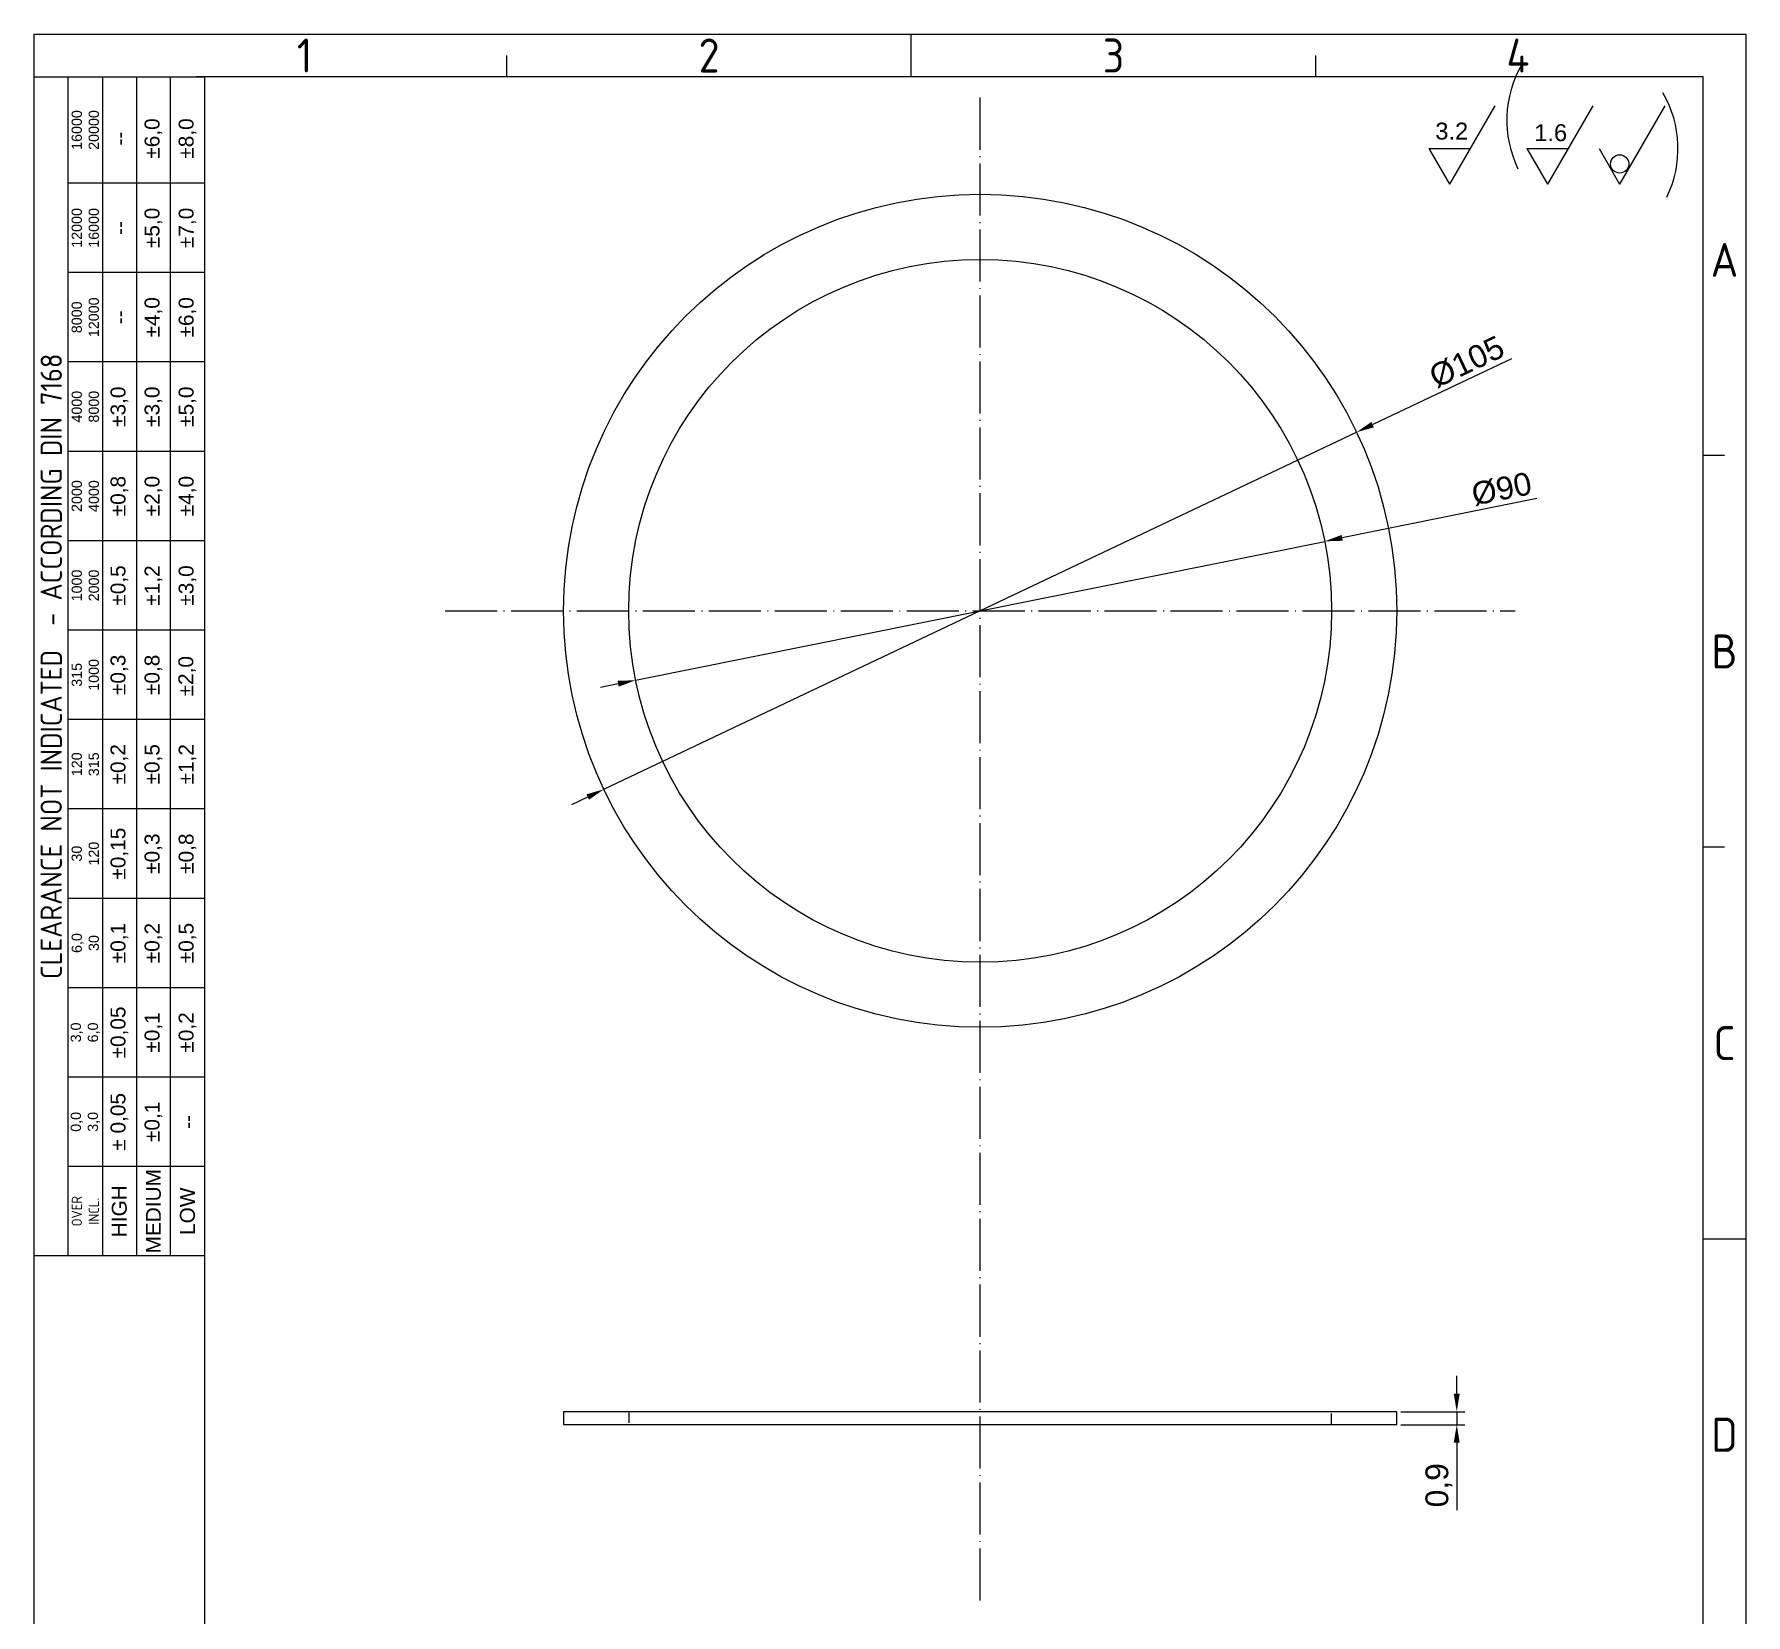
# Model space of a CAD drawing. Header units: millimetres. Extents: x 4337 to 4534, y 1258 to 1534.
# Drawn here: x 4336.6 to 4533.9, y 1351.7 to 1533.8 of the extents above; entities that cross this region are included whole.
import ezdxf
from ezdxf.enums import TextEntityAlignment as Align

# ---------------------------------------------------------------- set-up
doc = ezdxf.new("R2010")
doc.units = ezdxf.units.MM
doc.linetypes.add('ACAD_ISO04W100', pattern=[30, 24, -3, 0, -3])
doc.linetypes.add('HIDDEN', pattern=[1.905, 1.27, -0.635])
doc.layers.add('AM_4', color=1, linetype='ACAD_ISO04W100', lineweight=25)
doc.layers.add('AM_5', color=5, linetype='Continuous', lineweight=25)
doc.styles.add('ACISOTS', font='isocp.shx', dxfattribs={"height": 1})
doc.styles.get("Standard").update_dxf_attribs({"font": 'arial.ttf'})
doc.dimstyles.new('ISO-25', dxfattribs={"dimscale": 0.75, "dimtxt": 3.5, "dimasz": 2.75, "dimexe": 1.25, "dimexo": 0.625, "dimtad": 1, "dimtxsty": 'Standard', "dimcen": 2.5, "dimadec": 0, "dimazin": 0, "dimtfac": 1, "dimtmove": 0, "dimatfit": 3, "dimfxl": 1, "dimarcsym": 0})

# ---------------------------------------------------------------- blocks, each defined once
blk = doc.blocks.new('*D12')
at = {"layer": 'AM_5', "color": 0, "lineweight": -2, "ltscale": 0.25, "transparency": 16777216}
for p, q in [((4506.86, 1496.44), (4490.86, 1488.85)), ((4402.27, 1446.82), (4489, 1487.97)), ((4400.4, 1445.93), (4398.54, 1445.05))]:
    blk.add_line(p, q, dxfattribs=at)
at = {"layer": 'AM_5', "color": 0, "ltscale": 0.25, "transparency": 16777216}
for points in [[(4490.71, 1489.17), (4491.01, 1488.54), (4489, 1487.97)], [(4400.26, 1446.24), (4400.55, 1445.62), (4402.27, 1446.82)]]:
    blk.add_solid(points, dxfattribs=at)
at = {"layer": 'Defpoints', "color": 0, "ltscale": 0.25, "transparency": 16777216}
for p in [(4489, 1487.97), (4402.27, 1446.82)]:
    blk.add_point(p, dxfattribs=at)
at = {"layer": 'AM_5', "color": 0, "ltscale": 0.25, "transparency": 16777216, "insert": (4501.71, 1496.08), "char_height": 2.625, "attachment_point": 5, "rotation": 25.3835}
blk.add_mtext('%%C105', dxfattribs=at)
blk = doc.blocks.new('*D13')
at = {"layer": 'AM_5', "color": 0, "lineweight": -2, "ltscale": 0.25, "transparency": 16777216}
for p, q in [((4509.79, 1480.33), (4487.36, 1475.81)), ((4405.93, 1459.39), (4485.33, 1475.4)), ((4403.91, 1458.98), (4401.89, 1458.57))]:
    blk.add_line(p, q, dxfattribs=at)
at = {"layer": 'AM_5', "color": 0, "ltscale": 0.25, "transparency": 16777216}
for points in [[(4487.29, 1476.14), (4487.42, 1475.47), (4485.33, 1475.4)], [(4403.84, 1459.32), (4403.98, 1458.65), (4405.93, 1459.39)]]:
    blk.add_solid(points, dxfattribs=at)
at = {"layer": 'Defpoints', "color": 0, "ltscale": 0.25, "transparency": 16777216}
for p in [(4485.33, 1475.4), (4405.93, 1459.39)]:
    blk.add_point(p, dxfattribs=at)
at = {"layer": 'AM_5', "color": 0, "ltscale": 0.25, "transparency": 16777216, "insert": (4505.72, 1481.43), "char_height": 2.625, "attachment_point": 5, "rotation": 11.3987}
blk.add_mtext('%%C90', dxfattribs=at)
blk = doc.blocks.new('*D14')
at = {"layer": 'AM_5', "color": 0, "lineweight": -2, "ltscale": 0.25, "transparency": 16777216}
for p, q in [((4500.55, 1377.16), (4500.55, 1379.22)), ((4494.1, 1375.09), (4501.48, 1375.09)), ((4500.55, 1375.09), (4500.55, 1373.59)), ((4494.1, 1373.59), (4501.48, 1373.59)), ((4500.55, 1371.53), (4500.55, 1363.75))]:
    blk.add_line(p, q, dxfattribs=at)
at = {"layer": 'AM_5', "color": 0, "ltscale": 0.25, "transparency": 16777216}
for points in [[(4500.2, 1377.16), (4500.89, 1377.16), (4500.55, 1375.09)], [(4500.2, 1371.53), (4500.89, 1371.53), (4500.55, 1373.59)]]:
    blk.add_solid(points, dxfattribs=at)
at = {"layer": 'Defpoints', "color": 0, "ltscale": 0.25, "transparency": 16777216}
for p in [(4493.63, 1375.09), (4493.63, 1373.59), (4500.55, 1373.59)]:
    blk.add_point(p, dxfattribs=at)
at = {"layer": 'AM_5', "color": 0, "ltscale": 0.25, "transparency": 16777216, "insert": (4498.5, 1366.61), "char_height": 2.625, "attachment_point": 5, "rotation": 90}
blk.add_mtext('0,9', dxfattribs=at)

msp = doc.modelspace()

# ---------------------------------------------------------------- linework, layer by layer
at = {"color": 135, "lineweight": 25}
for p, q in [((4336.627, 1258.121), (4336.627, 1533.846)), ((4336.627, 1533.846), (4533.853, 1533.846)), ((4437.693, 1528.94), (4437.693, 1533.846)), ((4533.853, 1533.846), (4533.853, 1258.121)), ((4391.085, 1528.94), (4391.085, 1531.393)), ((4484.301, 1528.94), (4484.301, 1531.393)), ((4340.552, 1393.04), (4340.552, 1528.94)), ((4344.476, 1528.94), (4344.476, 1393.04)), ((4348.401, 1528.94), (4348.401, 1393.04)), ((4352.326, 1393.04), (4352.326, 1528.94)), ((4356.251, 1516.674), (4340.552, 1516.674)), ((4356.251, 1506.372), (4340.552, 1506.372)), ((4356.251, 1496.069), (4340.552, 1496.069)), ((4356.251, 1485.766), (4340.552, 1485.766)), ((4531.4, 1485.275), (4528.947, 1485.275)), ((4356.251, 1475.463), (4340.552, 1475.463)), ((4356.251, 1465.16), (4340.552, 1465.16)), ((4356.251, 1454.857), (4340.552, 1454.857)), ((4356.251, 1444.554), (4340.552, 1444.554)), ((4531.4, 1440.139), (4528.947, 1440.139)), ((4356.251, 1434.251), (4340.552, 1434.251)), ((4356.251, 1423.948), (4340.552, 1423.948)), ((4356.251, 1413.646), (4340.552, 1413.646)), ((4356.251, 1403.343), (4340.552, 1403.343)), ((4528.947, 1395.002), (4533.853, 1395.002))]:
    msp.add_line(p, q, dxfattribs=at)
for p, q in [((4528.947, 1528.94), (4355.27, 1528.94)), ((4356.251, 1528.94), (4356.251, 1263.027)), ((4528.947, 1263.027), (4528.947, 1528.94))]:
    msp.add_line(p, q)
at = {"color": 7, "linetype": 'Continuous', "lineweight": 15}
for p, q in [((4397.633, 1375.093), (4397.633, 1373.593)), ((4397.633, 1375.093), (4493.633, 1375.093)), ((4493.633, 1373.593), (4493.633, 1375.093)), ((4397.633, 1373.593), (4493.633, 1373.593))]:
    msp.add_line(p, q, dxfattribs=at)
at = {"color": 7, "linetype": 'HIDDEN', "lineweight": 0}
for p, q in [((4405.133, 1375.093), (4405.133, 1373.593)), ((4486.133, 1373.593), (4486.133, 1375.093))]:
    msp.add_line(p, q, dxfattribs=at)
at = {"color": 135, "lineweight": 25}
msp.add_lwpolyline([(4356.251, 1528.94), (4356.251, 1393.04), (4336.627, 1393.04), (4336.627, 1528.94)], close=True, dxfattribs=at)
at = {"color": 7, "linetype": 'Continuous', "lineweight": 15}
for radius in [48, 40.5]:
    msp.add_circle((4445.633, 1467.394), radius, dxfattribs=at)
at = {"layer": 'AM_4', "ltscale": 0.25}
for p, q in [((4445.633, 1353.335), (4445.633, 1527.03)), ((4383.968, 1467.394), (4507.297, 1467.394))]:
    msp.add_line(p, q, dxfattribs=at)
at = {"layer": 'AM_5'}
for p, q in [((4504.932, 1525.608), (4499.715, 1516.572)), ((4516.23, 1525.608), (4511.013, 1516.572)), ((4524.538, 1525.608), (4519.321, 1516.572)), ((4497.343, 1520.679), (4502.086, 1520.679)), ((4497.343, 1520.679), (4499.715, 1516.572)), ((4508.642, 1520.679), (4513.385, 1520.679)), ((4508.642, 1520.679), (4511.013, 1516.572)), ((4516.95, 1520.679), (4519.321, 1516.572))]:
    msp.add_line(p, q, dxfattribs=at)
msp.add_circle((4519.33, 1518.899), 1.052, dxfattribs=at)
for centre, start, end in [((4519.087, 1523.941), 149.81687, 205.95777), ((4513.275, 1520.67), 334.04223, 30.18313)]:
    msp.add_arc(centre, 12.771, start, end, dxfattribs=at)

# ---------------------------------------------------------------- texts
at = {"color": 135, "lineweight": 25, "style": 'ACISOTS'}
for s, p in [('1', (4367.781, 1531.393)), ('2', (4414.389, 1531.393)), ('3', (4460.997, 1531.393)), ('4', (4507.606, 1531.393)), ('A', (4531.4, 1507.843)), ('B', (4531.4, 1462.707)), ('C', (4531.4, 1417.571)), ('D', (4531.4, 1372.434))]:
    msp.add_text(s, height=3.925, dxfattribs=at).set_placement(p, align=Align.MIDDLE)
at = {"color": 135, "lineweight": 25, "attachment_point": 5, "rotation": 90}
for s, insert, char_height, width in [('16000\\P20000', (4342.514, 1522.807), 1.1775, 12.26534), ('±6,0', (4350.364, 1521.826), 1.7171, 10.30289), ('±8,0', (4354.289, 1521.826), 1.7171, 10.30289), ('--', (4346.439, 1521.826), 1.7171, 10.30289), ('12000\\P16000', (4342.514, 1511.523), 1.1775, 10.30289), ('±5,0', (4350.364, 1511.523), 1.7171, 10.30289), ('±7,0', (4354.289, 1511.523), 1.7171, 10.30289), ('--', (4346.439, 1511.523), 1.7171, 10.30289), ('8000\\P12000', (4342.514, 1501.22), 1.1775, 10.30289), ('±4,0', (4350.364, 1501.22), 1.7171, 10.30289), ('±6,0', (4354.289, 1501.22), 1.7171, 10.30289), ('--', (4346.439, 1501.22), 1.7171, 10.30289), ('{\\Fisocp.shx|c0;CLEARANCE NOT INDICATED  - ACCORDING DIN 7168}', (4338.589, 1460.99), 2.45307, 135.90001), ('±3,0', (4346.439, 1490.917), 1.7171, 10.30289), ('±3,0', (4350.364, 1490.917), 1.7171, 10.30289), ('±5,0', (4354.289, 1490.917), 1.7171, 10.30289), ('4000\\P8000', (4342.514, 1490.917), 1.1775, 10.30289), ('2000\\P4000', (4342.514, 1480.614), 1.1775, 10.30289), ('±0,8', (4346.439, 1480.614), 1.7171, 10.30289), ('±2,0', (4350.364, 1480.614), 1.7171, 10.30289), ('±4,0', (4354.289, 1480.614), 1.7171, 10.30289), ('1000\\P2000', (4342.514, 1470.311), 1.1775, 10.30289), ('±0,5', (4346.439, 1470.311), 1.7171, 10.30289), ('±1,2', (4350.364, 1470.311), 1.7171, 10.30289), ('±3,0', (4354.289, 1470.311), 1.7171, 10.30289), ('315\\P1000', (4342.514, 1460.009), 1.1775, 10.30289), ('±0,3', (4346.439, 1460.009), 1.7171, 10.30289), ('±0,8', (4350.364, 1460.009), 1.7171, 10.30289), ('±2,0', (4354.256, 1459.854), 1.7171, 10.30289), ('±0,2', (4346.439, 1449.706), 1.7171, 10.30289), ('±0,5', (4350.364, 1449.706), 1.7171, 10.30289), ('±1,2', (4354.289, 1449.706), 1.7171, 10.30289), ('120\\P315', (4342.514, 1449.706), 1.1775, 10.30289), ('±0,15', (4346.439, 1439.403), 1.7171, 10.30289), ('30\\P120', (4342.514, 1439.403), 1.1775, 10.30289), ('±0,3', (4350.364, 1439.403), 1.7171, 10.30289), ('±0,8', (4354.289, 1439.403), 1.7171, 10.30289), ('6,0\\P30', (4342.514, 1429.1), 1.1775, 10.30289), ('±0,1', (4346.439, 1429.1), 1.7171, 10.30289), ('±0,2', (4350.364, 1429.1), 1.7171, 10.30289), ('±0,5', (4354.289, 1429.1), 1.7171, 10.30289), ('±0,05', (4346.439, 1418.797), 1.7171, 10.30289), ('±0,1', (4350.364, 1418.797), 1.7171, 10.30289), ('±0,2', (4354.289, 1418.797), 1.7171, 10.30289), ('3,0\\P6,0', (4342.514, 1418.797), 1.1775, 10.30289), ('± 0,05', (4346.439, 1408.494), 1.7171, 10.30289), ('\\pt4.79529;±0,1', (4350.364, 1408.494), 1.71715, 10.30289), ('0,0\\P3,0', (4342.514, 1408.494), 1.1775, 10.30289), ('--', (4354.289, 1408.494), 1.7171, 10.30289), ('MEDIUM', (4350.364, 1398.191), 1.7171, 10.30289), ('HIGH', (4346.439, 1398.191), 1.7171, 10.30289), ('LOW', (4354.289, 1398.191), 1.7171, 10.30289), ('{\\Fisocp.shx|c0;OVER\\PINCL.}', (4342.514, 1398.191), 1.17747, 10.30289)]:
    msp.add_mtext(s, dxfattribs=dict(at, insert=insert, char_height=char_height, width=width))
at = {"layer": 'AM_5', "char_height": 1.9519, "attachment_point": 1}
for s, insert in [('3.2', (4498.076, 1523.661)), ('1.6', (4509.476, 1523.473))]:
    msp.add_mtext_dynamic_manual_height_columns(s, width=18.23779, gutter_width=12.5, heights=[0], dxfattribs=dict(at, insert=insert))

# ---------------------------------------------------------------- dimensions: what is measured, and where the dimension line sits
at = {"layer": 'AM_5', "ltscale": 0.25}
for p1, p2, text, picture, middle in [((4402.266, 1446.818), (4488.999, 1487.971), '%%C105', '*D12', (4502.513, 1494.383)), ((4405.931, 1459.39), (4485.334, 1475.398), '%%C90', '*D13', (4506.09, 1479.583))]:
    dim = msp.add_diameter_dim_2p(p1=p1, p2=p2, text=text, dimstyle='ISO-25', dxfattribs=at)
    dim.commit()
    dim.dimension.update_dxf_attribs({"geometry": picture, "text_midpoint": middle, "dimtype": 163})
dim = msp.add_linear_dim(base=(4500.546, 1373.593), p1=(4493.633, 1375.093), p2=(4493.633, 1373.593), angle=90, text='0,9', dimstyle='ISO-25', dxfattribs=at)
dim.commit()
dim.dimension.update_dxf_attribs({"geometry": '*D14', "text_midpoint": (4498.5, 1366.607)})

doc.saveas('drawing.dxf')
